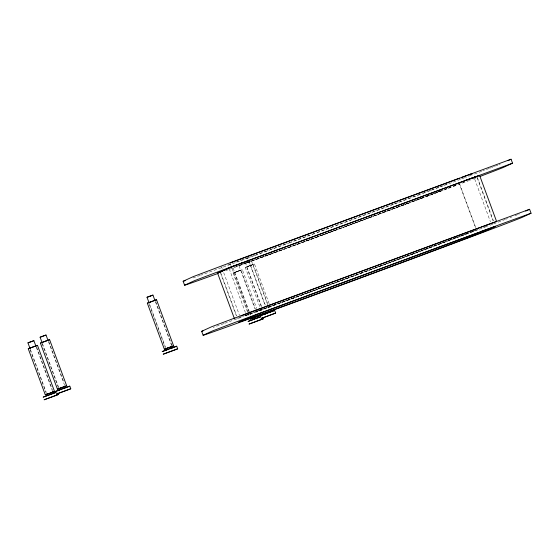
<?xml version="1.0" encoding="UTF-8"?>
<svg xmlns="http://www.w3.org/2000/svg" width="559" height="559" viewBox="0 0 559 559"><rect width="100%" height="100%" fill="white"/><g stroke="black" fill="none" stroke-linecap="round" stroke-linejoin="round"><path stroke-width="0.42" stroke-dasharray="2.79 2.1" d="M247.476 311.873L233.11 273.044L236.597 271.737M261.416 311.083L245.254 267.398L248.741 266.091M269.145 303.628L254.478 263.988L250.795 265.329M238.651 270.975L242.333 269.634L256.7 308.463M252.423 264.756L253.157 264.477L269.319 308.156M237.722 271.36L241.013 270.123L255.379 308.952M261.235 306.549L246.575 266.909L247.672 266.489M248.79 311.384L234.431 272.554L235.374 272.191M242.264 269.662L241.705 269.85M253.129 264.484L252.06 264.868M240.985 270.13L239.916 270.514M240.524 270.311L241.313 270.025M56.543 392.222L57.158 391.985L56.704 392.118M253.066 264.533L249.873 265.714M250.9 265.329L251.648 265.05M235.094 272.289L235.591 272.1M239.504 270.696L238.756 270.975M248.273 266.259L248.832 266.049L246.596 266.909M248.937 266.021L249.761 265.714M236.129 271.905L236.688 271.695L234.452 272.554M236.792 271.667L237.198 271.513M236.974 271.59L237.617 271.36M249.705 265.728L251.152 265.197M248.448 266.245L249.971 265.637M239 270.836L236.303 271.891M239.042 270.836L239.755 270.57M235.947 272.016L235.451 272.191M246.302 267.027L245.289 267.391M247.316 266.65L246.666 266.881M234.158 272.673L233.145 273.037M235.164 272.296L234.521 272.526M253.849 264.204L254.464 263.995M477.253 177.14L493.38 220.742M477.288 178.042L493.115 220.938M474.689 179.104L490.488 221.916M459.456 183.611L475.912 228.107M458.722 182.157L475.751 228.184M269.438 304.438L270.933 308.477M251.48 260.948L268.879 307.974M249.069 261.353L265.232 305.039M247.441 257.475L248.042 259.09M248.343 259.9L265.064 305.116M245.254 262.332L262.346 308.54M256.993 309.274L258.195 312.509M255.68 309.763L256.874 312.998M239.035 265.784L254.932 308.75M233.11 267.978L250.502 314.997M249.09 312.195L250.292 315.43M230.399 263.869L230.993 265.483M232.188 268.718L248.021 311.51M247.777 312.684L248.972 315.919M229.232 268.795L245.387 312.481M221.609 267.034L222.209 268.648M223.705 272.687L239.531 315.479M221.036 273.575L236.597 315.639M220.176 272.058L236.303 315.66M155.821 301.853L171.983 345.539M155.346 301.574L171.543 345.357M149.421 303.768L165.611 347.551M149.539 305.102L165.101 347.167M48.899 341.794L64.159 383.055M48.423 341.514L64.62 385.298M42.498 343.708L58.688 387.485M42.016 343.422L58.471 387.918M36.754 347.439L52.315 389.504M36.279 347.16L52.469 390.937M30.347 349.354L46.243 392.32M30.165 349.878L46.027 392.753M455.124 185.49A132.588 0.692 -20.3 0 1 453.265 186.196M447.032 188.558A132.588 0.692 -20.3 0 1 445.516 189.131M441.128 190.794A132.588 0.692 -20.3 0 1 438.591 191.744M437.292 192.24A132.588 0.692 -20.3 0 1 432.547 194.022M431.848 194.28A132.588 0.692 -20.3 0 1 428.998 195.357M428.271 195.629A132.588 0.692 -20.3 0 1 423.799 197.306M422.269 197.879A132.588 0.692 -20.3 0 1 386.059 211.393M385.312 211.672A132.588 0.692 -20.3 0 1 342.674 227.485A132.308 0.692 -20.3 0 0 409.391 202.693M323.829 234.445A132.588 0.692 -20.3 0 0 341.884 227.772A132.308 0.692 -20.3 0 1 334.813 230.385M323.053 234.731A132.588 0.692 -20.3 0 1 255.302 259.579M254.618 259.83A132.588 0.692 -20.3 0 1 247.469 262.423M246.861 262.646A132.588 0.692 -20.3 0 1 245.254 263.226M244.465 263.513A132.588 0.692 -20.3 0 1 239.986 265.127M237.903 265.881A132.588 0.692 -20.3 0 1 235.926 266.587M235.29 266.818A132.588 0.692 -20.3 0 1 234.06 267.258M463.907 182.157A135.39 0.706 -20.3 0 1 462.475 182.709M455.564 185.35A135.39 0.706 -20.3 0 1 453.552 186.119M450.694 187.202A135.39 0.706 -20.3 0 1 447.654 188.355M444.426 189.571A135.39 0.706 -20.3 0 0 446.865 188.649A132.308 0.692 -20.3 0 0 448.283 188.083M443.168 190.046A135.39 0.706 -20.3 0 1 439.919 191.269M439.255 191.52A135.39 0.706 -20.3 0 1 434.413 193.344M433.693 193.61A135.39 0.706 -20.3 0 1 421.535 198.172M420.731 198.473A135.39 0.706 -20.3 0 1 415.644 200.381M414.974 200.632A135.39 0.706 -20.3 0 1 408.126 203.183M407.427 203.448A135.39 0.706 -20.3 0 1 404.611 204.496M403.898 204.762A135.39 0.706 -20.3 0 1 370.652 217.13M369.869 217.423A135.39 0.706 -20.3 0 1 323.395 234.619M322.599 234.913A135.39 0.706 -20.3 0 1 286.089 248.343A132.308 0.692 -20.3 0 0 292.371 246.023M268.53 254.771A135.39 0.706 -20.3 0 0 284.664 248.867A132.308 0.692 -20.3 0 1 275.894 252.06M267.726 255.072A135.39 0.706 -20.3 0 1 247.337 262.492M246.694 262.73A135.39 0.706 -20.3 0 1 240.014 265.148M239.252 265.42A135.39 0.706 -20.3 0 1 237.778 265.951M519.563 213.88A170.537 0.894 -20.3 0 1 518.682 214.237M517.648 214.649A170.537 0.894 -20.3 0 1 515.105 215.648M511.946 216.871A170.537 0.894 -20.3 0 1 510.143 217.57M507.495 218.583A170.537 0.894 -20.3 0 1 506.077 219.128M505.343 219.407A170.537 0.894 -20.3 0 1 493.422 223.942M492.696 224.215A170.537 0.894 -20.3 0 1 487.413 226.213M486.623 226.514A170.537 0.894 -20.3 0 1 242.487 316.855M241.146 317.344A170.537 0.894 -20.3 0 1 224.438 323.388M223.789 323.619A170.537 0.894 -20.3 0 1 215.124 326.729M214.453 326.966A170.537 0.894 -20.3 0 1 213.161 327.427M487.581 225.661A135.39 0.706 -20.3 0 1 487.008 225.892M486.309 226.171A135.39 0.706 -20.3 0 1 485.491 226.5M484.541 226.877A135.39 0.706 -20.3 0 1 483.472 227.296M477.973 229.421A135.39 0.706 -20.3 0 1 470.608 232.23M468.484 233.033A135.39 0.706 -20.3 0 1 464.711 234.466M463.921 234.759A135.39 0.706 -20.3 0 1 457.639 237.135M456.312 237.631A135.39 0.706 -20.3 0 1 451.469 239.455M450.757 239.72A135.39 0.706 -20.3 0 1 432.701 246.491M432.03 246.743A135.39 0.706 -20.3 0 1 429.326 247.749M428.641 248.007A135.39 0.706 -20.3 0 1 372.574 268.858M371.77 269.152A135.39 0.706 -20.3 0 1 285.586 300.889M284.783 301.182A135.39 0.706 -20.3 0 1 262.478 309.302M261.85 309.525A135.39 0.706 -20.3 0 1 249.405 314.018M248.783 314.242A135.39 0.706 -20.3 0 1 247.574 314.675M246.987 314.885A135.39 0.706 -20.3 0 1 243.752 316.038M238.714 317.805A135.39 0.706 -20.3 0 1 237.764 318.141M236.226 318.658A135.39 0.706 -20.3 0 1 235.653 318.847M474.402 230.706A129.506 0.678 -20.3 0 1 470.189 232.32M467.163 233.473A129.506 0.678 -20.3 0 1 457.143 237.268M456.34 237.568A129.506 0.678 -20.3 0 1 449.576 240.118M448.912 240.37A129.506 0.678 -20.3 0 1 444.091 242.18M443.378 242.445A129.506 0.678 -20.3 0 1 438.27 244.367M437.522 244.646A129.506 0.678 -20.3 0 1 428.97 247.847M428.166 248.147A129.506 0.678 -20.3 0 1 348.236 277.823M347.474 278.109A129.506 0.678 -20.3 0 1 329.335 284.797M328.587 285.069A129.506 0.678 -20.3 0 1 304.327 293.985M303.649 294.237A129.506 0.678 -20.3 0 1 273.763 305.151M273.099 305.396A129.506 0.678 -20.3 0 1 268.62 307.024M267.796 307.317A129.506 0.678 -20.3 0 1 266.189 307.904M265.399 308.191A129.506 0.678 -20.3 0 1 257.44 311.063M255.512 311.754A129.506 0.678 -20.3 0 1 251.969 313.026M246.233 315.059A129.506 0.678 -20.3 0 1 245.087 315.465M474.794 230.594A132.308 0.692 -20.3 0 1 473.69 231.014M473.124 231.237A132.308 0.692 -20.3 0 1 471.95 231.685M471.342 231.915A132.308 0.692 -20.3 0 1 470.091 232.39M469.448 232.635A132.308 0.692 -20.3 0 1 468.128 233.138M467.443 233.396A132.308 0.692 -20.3 0 1 466.052 233.928M465.34 234.193A132.308 0.692 -20.3 0 1 459.212 236.513M456.095 237.687A132.308 0.692 -20.3 0 1 451.483 239.427M450.799 239.678A132.308 0.692 -20.3 0 1 445.872 241.53M445.153 241.802A132.308 0.692 -20.3 0 1 427.111 248.559M426.447 248.804A132.308 0.692 -20.3 0 1 347.95 277.949M347.167 278.235A132.308 0.692 -20.3 0 1 310.147 291.868M309.427 292.133A132.308 0.692 -20.3 0 1 292.951 298.171M292.133 298.471A132.308 0.692 -20.3 0 1 277.481 303.823M276.761 304.082A132.308 0.692 -20.3 0 1 271.863 305.864M271.185 306.115A132.308 0.692 -20.3 0 1 264.121 308.68M263.317 308.966A132.308 0.692 -20.3 0 1 257.266 311.153M251.354 313.285A132.308 0.692 -20.3 0 1 249.6 313.906M247.958 314.493A132.308 0.692 -20.3 0 1 245.031 315.535M240.58 317.093A132.308 0.692 -20.3 0 1 239.084 317.596M238.078 317.924A132.308 0.692 -20.3 0 1 237.575 318.064M237.568 318.022A132.308 0.692 -20.3 0 1 237.75 317.931M456.067 185.127A132.308 0.692 -20.3 0 1 454.893 185.574M450.386 187.286A132.308 0.692 -20.3 0 1 448.996 187.817M440.925 190.864A132.308 0.692 -20.3 0 1 434.427 193.316M433.742 193.568A132.308 0.692 -20.3 0 1 428.816 195.419M428.096 195.692A132.308 0.692 -20.3 0 1 419.781 198.808M418.991 199.102A132.308 0.692 -20.3 0 1 410.054 202.449M334.03 230.678A132.308 0.692 -20.3 0 1 330.893 231.838M330.11 232.125A132.308 0.692 -20.3 0 1 293.091 245.757M275.077 252.361A132.308 0.692 -20.3 0 1 266.377 255.54M265.616 255.819A132.308 0.692 -20.3 0 1 254.806 259.753M254.128 260.005A132.308 0.692 -20.3 0 1 247.064 262.569M246.26 262.856A132.308 0.692 -20.3 0 1 238.127 265.798M462.37 178.111A129.506 0.678 -20.3 0 1 461.587 178.426M447.347 183.904A129.506 0.678 -20.3 0 1 445.32 184.673M442.455 185.756A129.506 0.678 -20.3 0 1 439.409 186.909M438.619 187.202A129.506 0.678 -20.3 0 1 431.723 189.808M431.059 190.053A129.506 0.678 -20.3 0 1 426.279 191.856M425.574 192.114A129.506 0.678 -20.3 0 1 420.494 194.022M419.753 194.301A129.506 0.678 -20.3 0 1 411.249 197.481M410.446 197.781A129.506 0.678 -20.3 0 1 397.798 202.505M397.114 202.763A129.506 0.678 -20.3 0 1 394.333 203.797M393.634 204.056A129.506 0.678 -20.3 0 1 334.324 226.06M333.555 226.346A129.506 0.678 -20.3 0 1 315.297 233.082M314.542 233.355A129.506 0.678 -20.3 0 1 286.488 243.675M285.81 243.92A129.506 0.678 -20.3 0 1 273.498 248.434M272.708 248.72A129.506 0.678 -20.3 0 1 267.321 250.691M266.573 250.963A129.506 0.678 -20.3 0 1 255.91 254.848M255.246 255.093A129.506 0.678 -20.3 0 1 248.469 257.552M247.665 257.839A129.506 0.678 -20.3 0 1 235.164 262.346M230.357 264.065A129.506 0.678 -20.3 0 1 225.536 265.763M222.182 266.888A129.506 0.678 -20.3 0 1 221.853 266.895M475.639 178.104A170.537 0.894 -20.3 0 1 470.357 180.103M469.567 180.403A170.537 0.894 -20.3 0 1 420.2 198.906M419.453 199.186A170.537 0.894 -20.3 0 1 251.871 261.109M251.047 261.409A170.537 0.894 -20.3 0 1 228.876 269.494M228.177 269.745A170.537 0.894 -20.3 0 1 225.431 270.745M500.165 164.171A170.537 0.894 -20.3 0 1 499.131 164.584M497.936 165.059A170.537 0.894 -20.3 0 1 495.085 166.17M494.547 166.379A170.537 0.894 -20.3 0 1 493.429 166.813M492.842 167.036A170.537 0.894 -20.3 0 1 491.62 167.504M490.984 167.749A170.537 0.894 -20.3 0 1 489.663 168.259M488.978 168.525A170.537 0.894 -20.3 0 1 482.913 170.837M481.669 171.313A170.537 0.894 -20.3 0 1 471.964 174.988M471.209 175.274A170.537 0.894 -20.3 0 1 465.696 177.357M465.039 177.601A170.537 0.894 -20.3 0 1 444.042 185.49M443.252 185.791A170.537 0.894 -20.3 0 1 290.897 242.306M290.093 242.599A170.537 0.894 -20.3 0 1 200.974 275.098M200.206 275.377A170.537 0.894 -20.3 0 1 192.827 278.005"/><path stroke-width="0.84" d="M507.963 160.671L511.066 159.217L512.533 163.172L503.778 167.239A170.537 0.894 -20.3 0 1 479.853 176.511M512.505 163.193L230.734 267.02L194.763 280.555L184.673 285.16A170.537 0.894 -20.3 0 0 218.122 273.4M525.726 211.085L529.59 209.283L531.05 213.231L522.302 217.304A170.537 0.894 -20.3 0 1 353.05 280.765A170.537 0.894 -20.3 0 1 203.197 335.218L212.539 330.914L238.344 321.146L481.215 231.559M162.229 351.562L169.615 348.816M33.687 346.713L37.474 345.336L54.53 391.447L50.331 392.977M48.507 340.117L49.618 339.69L66.675 385.801L64.453 386.646M472.565 173.458L472.208 173.57M475.947 176.672L476.946 176.33L472.907 178.188M496.126 221.63L496.602 221.476L479.587 175.351L475.045 177.469M273.665 310.832L274.658 310.441L275.629 313.075L262.877 317.819M167.91 347.95L164.381 349.27L147.324 303.16L150.853 301.839M164.381 349.27L166.177 348.585M217.786 272.89L233.564 266.21M220.414 271.919L228.931 267.992M469.567 174.862L471.81 173.814M240.845 316.212L243.095 315.171M169.803 348.746L176.721 346.203L177.692 348.837L163.221 354.189L177.671 348.844M61.036 387.869L57.458 389.211L40.402 343.1L45.279 341.269M49.087 393.438L45.307 394.857L28.25 348.746L31.968 347.342M57.458 389.211L59.554 388.407M45.314 394.857L49.318 393.347M42.198 342.898L40.094 337.224L46.02 335.03L47.822 339.893M30.046 348.543L27.95 342.87L30.913 341.752M46.844 393.941L47.445 395.562L49.842 394.661M257.978 316.289L256.972 316.625M268.935 312.544L270.374 312.027M65.627 387.722L69.798 386.143L70.776 388.778L56.291 394.137L70.755 388.784M152.907 301.077L156.534 299.757L173.597 345.86M152.258 295.355L152.942 295.089L155.046 300.763M171.969 347.95L172.438 347.789L171.837 346.168M49.576 339.711L45.831 341.074M37.432 345.357L33.484 346.79M35.979 346.349L33.875 340.676L31.011 341.752M49.765 394.661L53.371 393.375L52.77 391.747M149.12 302.957L147.017 297.283L149.931 296.186M230.189 263.023L231.195 262.632M59.631 389.902L62.175 388.945M243.57 314.969L244.569 314.584M253.653 317.847L250.18 319.147L250.872 318.909M252.409 319.818L253.583 319.378M257.965 317.778L256.099 318.441M229.379 267.796L229.805 267.635M229.56 267.726L230.93 267.202M229.749 267.656L230.203 267.481M29.865 348.138L31.835 347.405M149.001 302.531L148.652 302.664L150.28 302.049M231.594 262.478L232.844 262.003M230.189 267.481L231.803 266.874M244.828 314.486L247.176 313.592M52.874 392.069L53.21 391.936L52.714 392.104M262.786 313.326L262.87 313.319M265.728 313.732L264.477 314.207L266.398 313.48M154.703 300.442L155.22 300.239L152.293 301.301M258.705 316.01L259.39 315.744L254.611 317.484M233.131 261.892L234.081 261.535M232.125 266.748L232.817 266.489M166.275 348.557L165.709 348.781L167.337 348.159M47.361 394.088L46.649 394.361L47.18 394.172M233.767 266.126L234.368 265.902M248.007 313.278L248.902 312.935M62.482 387.331L65.354 386.29L62.685 387.254M55.697 392.544L52.623 393.69M273.148 311.028L269.843 312.264M260.711 316.778L258.125 317.75M274.127 313.662L261.158 318.434L262.59 317.924M234.773 261.277L235.507 260.997M236.282 260.704L237.1 260.403M148.191 296.864L151.992 295.452M151.706 295.564L150.126 296.151M232.32 266.65L236.136 265.245M236.604 265.064L237.086 264.889M249.377 312.761L251.955 311.796M60.281 388.149L58.793 388.715L59.45 388.484M237.526 260.242L238.84 259.753M239.294 259.586L240.216 259.236M240.691 259.062L241.649 258.705M235.451 265.476L242.222 262.954M241.174 263.359L241.816 263.121M43.979 341.759L40.451 343.086M252.507 311.587L257.978 309.546M60.065 388.219L61.176 387.806M167.19 348.208L168.021 347.894M252.647 318.211L251.613 318.644M264.763 314.06L260.18 315.793L264.889 314.095M254.247 319.126L248.042 321.446L252.319 319.895M242.138 258.524L244.625 257.601M245.128 257.413L246.135 257.042M241.733 263.149L247.008 261.193M150.406 301.993L151.251 301.685M150.965 301.783L151.873 301.455M44.119 341.696L44.587 341.528M32.031 347.328L32.443 347.174M32.261 347.237L32.653 347.097M32.548 347.125L33.428 346.804M258.628 309.309L263.974 307.324M168.105 347.873L168.727 347.642M168.601 347.684L169.482 347.356M61.238 387.792L61.644 387.639M61.462 387.701L61.853 387.562M168.685 349.158L162.285 351.548M49.297 393.361L49.709 393.208M253.185 318.015L253.744 317.805M253.849 317.778L254.673 317.47M62.832 388.68L55.306 391.503L59.394 390.028M265.197 313.899L267.461 313.061M266.538 313.403L266.999 313.229M253.052 319.545L255.316 318.707M253.94 319.217L254.611 318.993M458.534 178.559L459.533 178.188M246.638 256.854L458.031 178.74M460.015 182.472L462.691 181.479M246.917 261.214L460.357 182.36M151.838 301.462L152.425 301.245M45.216 341.297L45.572 341.158M45.426 341.221L46.704 340.738M33.274 346.866L33.715 346.699M479.748 227.59L264.652 307.073M480.174 231.726L531.05 213.231M479.468 232.202L256.462 314.626L238.938 321.984A132.588 0.692 -20.3 0 0 355.279 279.731A132.588 0.692 -20.3 0 0 487.175 230.252L495.463 226.402L481.795 231.342M169.349 347.412L173.59 345.867L170.726 346.908M169.761 347.258L170.886 346.839M62.273 387.408L62.629 387.268M169.636 348.781L176.693 346.21M49.898 393.131L50.485 392.914M50.541 392.9L54.502 391.454M62.741 388.736L69.777 386.143M267.314 313.138L269.277 312.39M62.929 388.666L65.431 387.75M255.17 318.784L260.92 316.653M464.704 176.288L465.556 175.973M462.901 176.944L464.263 176.448M461.482 177.469L462.433 177.119M466.996 179.914L467.638 179.677M469.56 178.957L465.409 180.494M463.76 181.102L466.562 180.054M464.005 180.997L464.655 180.76M46.607 340.787L48.284 340.179M485.443 225.494L489.328 224.075M483.619 226.164L484.849 225.717M482.99 226.395L481.061 227.108M255.708 317.086L256.336 316.848M268.243 312.795L274.651 310.441M47.753 395.458L43.169 397.149L55.914 392.404M467.149 175.393L465.968 175.826M470.35 178.691L470.964 178.461M469.609 178.957L479.58 175.351M468.002 179.544L470.678 178.545M151.852 295.48L152.921 295.096M154.591 300.449L156.534 299.75M148.925 302.587L147.38 303.146M64.544 386.569L66.647 385.808M468.575 174.869L467.52 175.253M472.6 177.867L472.97 177.734M471.621 178.23L472.215 178.007M470.79 178.531L471.81 178.153M147.904 296.969L147.031 297.276M29.802 348.194L28.879 348.53M489.831 223.893L493.974 222.391M250.732 323.465L263.485 318.721L249.014 324.08L250.446 323.57M469.218 174.639L470.357 174.226M473.117 177.685L473.676 177.482M472.76 177.811L473.333 177.601M52.819 393.564L53.357 393.375M474.311 177.252L475.374 176.875L474.374 177.231M269.878 312.202L270.367 312.027M274.567 313.445L275.629 313.075M470.608 174.135L471.468 173.835M28.74 348.578L28.299 348.732M494.589 222.175L495.372 221.895M476.023 176.637L476.652 176.434M40.129 337.21L46.006 335.03M27.978 342.856L33.861 340.676M511.045 159.217L227.653 263.666L193.302 276.6L183.212 281.205A170.537 0.894 -20.3 0 0 185.169 280.66M529.562 209.283L247.791 313.131L211.819 326.666L201.729 331.27A170.537 0.894 -20.3 0 0 202.959 330.963M217.542 273.03L234.298 318.33M183.135 281.261L184.596 285.216M201.659 331.326L203.12 335.281M165.911 348.355L166.512 349.983M64.921 386.108L65.515 387.729M58.988 388.295L59.589 389.916M221.203 271.772A132.588 0.692 -20.3 0 1 220.763 271.912M219.876 272.31A135.39 0.706 -20.3 0 1 219.17 272.547M218.597 272.736A135.39 0.706 -20.3 0 1 217.807 272.883M222.713 271.255A132.308 0.692 -20.3 0 1 222.028 271.485M221.022 271.814A132.308 0.692 -20.3 0 1 220.519 271.953M220.456 271.953A132.308 0.692 -20.3 0 1 220.693 271.821M44.161 399.769L58.625 394.423L44.217 399.748M172.277 346.349L171.865 346.51L172.277 346.349M41.764 342.59L42.177 342.464L41.785 342.59"/></g></svg>
